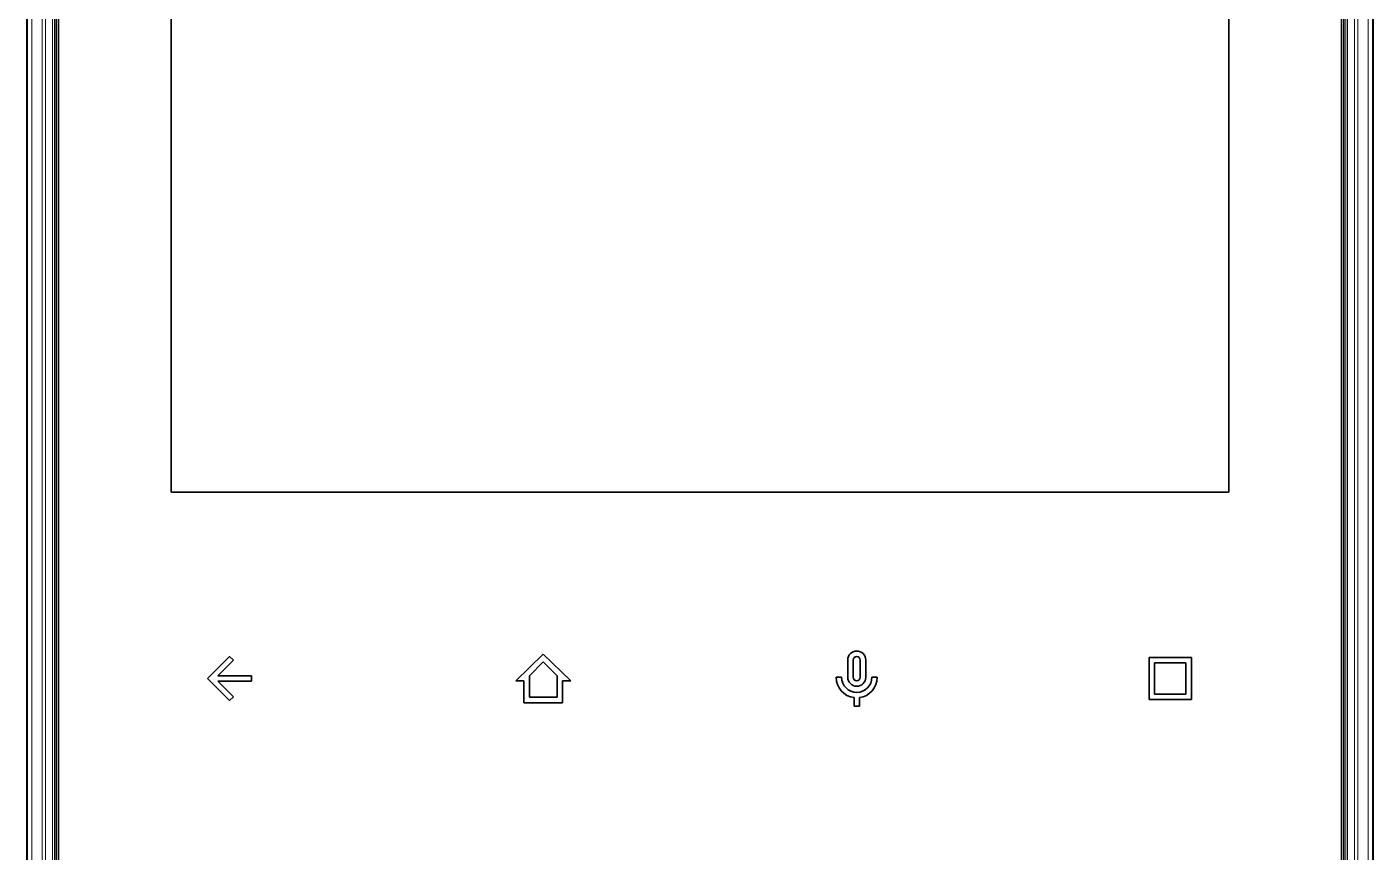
# Model space of a CAD drawing. Header units: inches. Extents: x -1096 to 3103, y -191 to 3207.
# Drawn here: x 1440.2 to 1612.8, y 1588 to 1693.8 of the extents above; entities that cross this region are included whole.
import ezdxf

# ---------------------------------------------------------------- set-up
doc = ezdxf.new("R2010")
doc.units = ezdxf.units.IN

msp = doc.modelspace()

# ---------------------------------------------------------------- linework, layer by layer
at = {"lineweight": 35}
for p, q in [((1440.16, 1865.65), (1440.16, 1492.64)), ((1443.91, 1493.14), (1443.91, 1865.14)), ((1444.21, 1865.14), (1444.21, 1493.14)), ((1608.71, 1493.14), (1608.71, 1865.14)), ((1609.01, 1865.14), (1609.01, 1493.14)), ((1612.76, 1492.64), (1612.76, 1865.65)), ((1458.66, 1851.12), (1458.66, 1634.16)), ((1594.26, 1634.16), (1594.26, 1851.12)), ((1458.66, 1634.16), (1594.26, 1634.16)), ((1466.14, 1613.07), (1463.3, 1610.23)), ((1464.66, 1610.58), (1466.65, 1612.57)), ((1466.65, 1612.57), (1466.14, 1613.07)), ((1506.36, 1613.37), (1502.83, 1609.95)), ((1504.6, 1610.59), (1506.36, 1612.36)), ((1509.89, 1609.95), (1506.36, 1613.37)), ((1506.36, 1612.36), (1508.13, 1610.59)), ((1545.4, 1612.6), (1545.4, 1610.4)), ((1546.1, 1610.4), (1546.1, 1612.6)), ((1547.01, 1612.6), (1547.01, 1610.4)), ((1547.71, 1610.4), (1547.71, 1612.6)), ((1584.05, 1612.94), (1584.05, 1607.52)), ((1589.47, 1612.94), (1584.05, 1612.94)), ((1584.75, 1608.22), (1584.75, 1612.24)), ((1584.75, 1612.24), (1588.77, 1612.24)), ((1588.77, 1612.24), (1588.77, 1608.22)), ((1589.47, 1607.52), (1589.47, 1612.94)), ((1468.98, 1610.58), (1464.66, 1610.58)), ((1468.98, 1609.88), (1468.98, 1610.58)), ((1504.6, 1607.84), (1504.6, 1610.59)), ((1508.13, 1610.59), (1508.13, 1607.84)), ((1543.92, 1610.39), (1544.62, 1610.39)), ((1548.5, 1610.39), (1549.2, 1610.39)), ((1463.3, 1610.23), (1466.14, 1607.39)), ((1464.66, 1609.88), (1468.98, 1609.88)), ((1466.64, 1607.89), (1464.66, 1609.88)), ((1502.83, 1609.95), (1503.89, 1609.95)), ((1503.89, 1609.95), (1503.89, 1607.13)), ((1508.83, 1609.95), (1509.89, 1609.95)), ((1508.83, 1607.13), (1508.83, 1609.95)), ((1466.14, 1607.39), (1466.64, 1607.89)), ((1503.89, 1607.13), (1508.83, 1607.13)), ((1508.13, 1607.84), (1504.6, 1607.84)), ((1546.21, 1606.7), (1546.21, 1607.78)), ((1546.91, 1607.78), (1546.91, 1606.7)), ((1584.05, 1607.52), (1589.47, 1607.52)), ((1588.77, 1608.22), (1584.75, 1608.22)), ((1546.91, 1606.7), (1546.21, 1606.7))]:
    msp.add_line(p, q, dxfattribs=at)
at = {"lineweight": 13}
for p, q in [((1440.24, 1492.74), (1440.24, 1865.54)), ((1440.8, 1865.54), (1440.8, 1492.74)), ((1442.11, 1492.74), (1442.11, 1865.54)), ((1442.55, 1865.53), (1442.55, 1492.74)), ((1443.43, 1493.15), (1443.43, 1865.13)), ((1443.68, 1865.13), (1443.68, 1493.15)), ((1609.25, 1493.15), (1609.25, 1865.13)), ((1609.5, 1865.13), (1609.5, 1493.15)), ((1610.38, 1492.75), (1610.38, 1865.53)), ((1610.81, 1865.54), (1610.81, 1492.74)), ((1612.13, 1492.74), (1612.13, 1865.54)), ((1612.69, 1865.54), (1612.69, 1492.74)), ((1443.9, 1659.41), (1443.91, 1659.42)), ((1443.9, 1659.41), (1443.91, 1659.32)), ((1609.01, 1659.42), (1609.03, 1659.41)), ((1609.01, 1659.32), (1609.03, 1659.41)), ((1443.91, 1658.66), (1443.86, 1658.66)), ((1443.86, 1656.62), (1443.86, 1658.66)), ((1609.07, 1658.66), (1609.01, 1658.66)), ((1609.07, 1658.66), (1609.07, 1656.62)), ((1443.91, 1656.62), (1443.86, 1656.62)), ((1443.91, 1655.96), (1443.9, 1655.87)), ((1443.91, 1655.86), (1443.9, 1655.87)), ((1609.07, 1656.62), (1609.01, 1656.62)), ((1609.03, 1655.87), (1609.01, 1655.96)), ((1609.03, 1655.87), (1609.01, 1655.86)), ((1443.9, 1619.41), (1443.91, 1619.42)), ((1443.9, 1619.41), (1443.91, 1619.32)), ((1609.01, 1619.42), (1609.03, 1619.41)), ((1609.01, 1619.32), (1609.03, 1619.41)), ((1443.91, 1618.66), (1443.86, 1618.66)), ((1443.86, 1616.62), (1443.86, 1618.66)), ((1609.07, 1618.66), (1609.01, 1618.66)), ((1609.07, 1618.66), (1609.07, 1616.62)), ((1443.91, 1616.62), (1443.86, 1616.62)), ((1443.91, 1615.96), (1443.9, 1615.87)), ((1443.91, 1615.86), (1443.9, 1615.87)), ((1609.07, 1616.62), (1609.01, 1616.62)), ((1609.03, 1615.87), (1609.01, 1615.96)), ((1609.03, 1615.87), (1609.01, 1615.86))]:
    msp.add_line(p, q, dxfattribs=at)
for centre, start_param, end_param in [((1443.9, 1658.66), 0.034907, 1.570796), ((1609.03, 1658.66), 4.712389, 6.248279), ((1443.9, 1656.62), 1.570796, 3.106686), ((1609.03, 1656.62), 3.176499, 4.712389), ((1443.9, 1618.66), 0.034907, 1.570796), ((1609.03, 1618.66), 4.712389, 6.248279), ((1443.9, 1616.62), 1.570796, 3.106686), ((1609.03, 1616.62), 3.176499, 4.712389)]:
    msp.add_ellipse(centre, major_axis=(0, 0.75), ratio=0.052408, start_param=start_param, end_param=end_param, dxfattribs=at)
at = {"lineweight": 35}
for points in [[(1546.56, 1613.76), (1545.92, 1613.76), (1545.4, 1613.24), (1545.4, 1612.6)], [(1547.71, 1612.6), (1547.71, 1613.24), (1547.2, 1613.76), (1546.56, 1613.76)], [(1546.21, 1607.78), (1544.92, 1607.95), (1543.92, 1609.06), (1543.92, 1610.39)], [(1544.62, 1610.39), (1544.62, 1609.32), (1545.49, 1608.45), (1546.56, 1608.45)], [(1546.56, 1608.45), (1547.63, 1608.45), (1548.5, 1609.32), (1548.5, 1610.39)], [(1549.2, 1610.39), (1549.2, 1609.06), (1548.2, 1607.95), (1546.91, 1607.78)]]:
    msp.add_open_spline(points, degree=3, dxfattribs=at)
for points in [[(1546.1, 1612.6), (1546.1, 1612.85), (1546.31, 1613.06), (1546.81, 1613.06), (1547.01, 1612.85), (1547.01, 1612.6)], [(1545.4, 1610.4), (1545.4, 1609.76), (1545.92, 1609.24), (1547.2, 1609.24), (1547.71, 1609.76), (1547.71, 1610.4)], [(1547.01, 1610.4), (1547.01, 1610.15), (1546.81, 1609.94), (1546.31, 1609.94), (1546.1, 1610.15), (1546.1, 1610.4)]]:
    msp.add_open_spline(points, degree=3, knots=[0, 0, 0, 0, 0.5, 0.5, 1, 1, 1, 1], dxfattribs=at)

doc.saveas('drawing.dxf')
